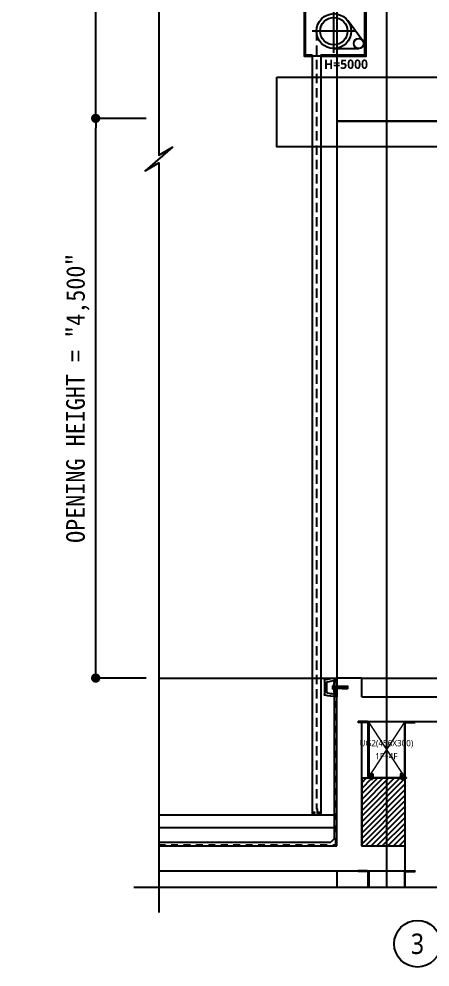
# Model space of a CAD drawing. Header units: millimetres. Extents: x 909 to 159266, y 137 to 21462.
# Drawn here: x 125755 to 129064, y 8173 to 15795 of the extents above; entities that cross this region are included whole.
import ezdxf
from ezdxf.enums import TextEntityAlignment as Align

# ---------------------------------------------------------------- set-up
doc = ezdxf.new("R2010")
doc.units = ezdxf.units.MM
doc.header["$LTSCALE"] = 50
doc.header["$MEASUREMENT"] = 0
for name, pattern in [('주단면도-1$0$AF_01_Xref_X열_SEC_REV_01$0$HID', [2.3, 1.5, -0.8]), ('주단면도-1$0$CEN', [62, 60, -1, 0, -1]), ('주단면도-1$0$HID', [2, 1.1, -0.9]), ('주단면도-1$0$주단면도-1$0$STD_CENTER', [66, 60, -2, 2, -2])]:
    doc.linetypes.add(name, pattern=pattern)
doc.layers.get('Defpoints').update_dxf_attribs({"color": 181})
for name, color, linetype in [('252', 252, 'Continuous'), ('DIM', 7, 'Continuous'), ('건축120130$0$MARK', 3, 'Continuous'), ('주단면도-1$0$A-30', 30, 'Continuous'), ('주단면도-1$0$A-CONC-LIN1', 2, 'Continuous'), ('주단면도-1$0$A-CONC-SOLD', 252, '주단면도-1$0$CEN'), ('주단면도-1$0$AF_01_Xref_X열_SEC_REV_01$0$DF', 7, 'Continuous'), ('주단면도-1$0$AF_01_Xref_X열_SEC_REV_01$0$EL3', 7, 'Continuous'), ('주단면도-1$0$AF_01_Xref_X열_SEC_REV_01$0$RUB', 6, 'Continuous'), ('주단면도-1$0$AF_01_Xref_X열_SEC_REV_01$0$STL', 7, 'Continuous'), ('주단면도-1$0$HID', 7, '주단면도-1$0$HID'), ('주단면도-1$0$주단면도-1$0$A-FIN-TYP1', 6, 'Continuous'), ('주단면도-1$0$주단면도-1$0$A-FLOR-GW', 6, 'Continuous'), ('주단면도-1$0$주단면도-1$0$A-ST-AXIS-CEN', 252, '주단면도-1$0$주단면도-1$0$STD_CENTER'), ('주단면도-1$0$주단면도-1$0$A-ST-CONC', 2, 'Continuous')]:
    doc.layers.add(name, color=color, linetype=linetype)
doc.layers.add('주단면도-1$0$A-CLXM-STL1', color=3, linetype='Continuous', lineweight=25)
doc.layers.add('주단면도-1$0$A-ELEV-LIN2', color=7, linetype='Continuous', lineweight=25)
doc.layers.add('주단면도-1$0$A-XXXX-NPLT', color=144, linetype='Continuous', lineweight=15, plot=False)
doc.styles.add('2020음성 1차', font='나눔고딕Bold.ttf')
doc.styles.add('돋움체', font='')
doc.styles.add('울릉도M', font='NanumGothic.ttf')
doc.styles.add('주단면도-1$0$AF_01_Xref_X열_SEC_REV_01$0$TEXT', font='')
doc.styles.add('주단면도-1$0$맑은고딕', font='')
doc.styles.get('돋움체').set_extended_font_data('DotumChe')
doc.styles.get('주단면도-1$0$AF_01_Xref_X열_SEC_REV_01$0$TEXT').set_extended_font_data('NanumGothic', bold=True)
doc.styles.get('주단면도-1$0$맑은고딕').set_extended_font_data('Malgun Gothic')
doc.dimstyles.new('류재성$0', dxfattribs={"dimscale": 50, "dimtxt": 3, "dimasz": 1.5, "dimexe": 0, "dimexo": 2, "dimgap": 1, "dimtad": 1, "dimdec": 0, "dimdsep": 46, "dimlunit": 6, "dimtxsty": '2020음성 1차', "dimblk1": 'DOT', "dimblk2": 'DOT', "dimsah": 1, "dimcen": 0.09, "dimclrt": 4, "dimadec": 0, "dimazin": 0, "dimtfac": 1, "dimtdec": 4, "dimtofl": 0, "dimtmove": 0, "dimatfit": 3, "dimldrblk": 'DOT', "dimfxl": 1, "dimtolj": 1, "dimtzin": 0, "dimarcsym": 0})

# ---------------------------------------------------------------- blocks, each defined once
blk = doc.blocks.new('주단면도-1$0$AF_01_Xref_X열_SEC_REV_01$0$SFSS_H4000')
at = {"layer": '주단면도-1$0$AF_01_Xref_X열_SEC_REV_01$0$STL', "color": 1, "ltscale": 0.5}
for p, q in [((240, 626.7), (240, 976.7)), ((415, 801.7), (65, 801.7))]:
    blk.add_line(p, q, dxfattribs=at)
at = {"layer": '주단면도-1$0$AF_01_Xref_X열_SEC_REV_01$0$STL', "color": 9, "ltscale": 0.5}
for p, q in [((472, 725.7), (352, 885.7)), ((240, 661.7), (440, 661.7))]:
    blk.add_line(p, q, dxfattribs=at)
at = {"layer": '주단면도-1$0$AF_01_Xref_X열_SEC_REV_01$0$STL', "color": 6}
blk.add_line((135, 600), (65, 600), dxfattribs=at)
at = {"layer": '주단면도-1$0$AF_01_Xref_X열_SEC_REV_01$0$STL', "color": 9}
for p, q in [((65, 600), (65, -5500)), ((135, 600), (135, -5500))]:
    blk.add_line(p, q, dxfattribs=at)
at = {"layer": '주단면도-1$0$AF_01_Xref_X열_SEC_REV_01$0$STL', "ltscale": 0.5}
for points in [[(135, 600), (500, 600), (500, 1000), (0, 1000), (0, 600), (65, 600)], [(135, 610), (490, 610), (490, 990), (10, 990), (10, 610), (65, 610)], [(65, 610), (65, 600)], [(135, 610), (135, 600)]]:
    blk.add_lwpolyline(points, dxfattribs=at)
at = {"layer": '주단면도-1$0$AF_01_Xref_X열_SEC_REV_01$0$STL', "linetype": '주단면도-1$0$AF_01_Xref_X열_SEC_REV_01$0$HID'}
blk.add_lwpolyline([(100, 801.7), (100, -5455), (106.9, -5455)], dxfattribs=at)
at = {"layer": '주단면도-1$0$AF_01_Xref_X열_SEC_REV_01$0$STL'}
blk.add_lwpolyline([(108.1, -5480), (108.1, -5455), (106.9, -5455), (106.9, -5481.2), (126.3, -5481.2), (126.3, -5498.8), (73.7, -5498.8), (73.7, -5481.2), (87.5, -5481.2), (87.5, -5480), (72.5, -5480), (72.5, -5500), (127.5, -5500), (127.5, -5480)], close=True, dxfattribs=at)
at = {"layer": '주단면도-1$0$AF_01_Xref_X열_SEC_REV_01$0$STL', "color": 6, "ltscale": 0.5}
for centre, radius in [((240, 801.7), 140), ((240, 801.7), 110), ((440, 701.7), 40)]:
    blk.add_circle(centre, radius, dxfattribs=at)
at = {"layer": 'Defpoints', "style": '주단면도-1$0$AF_01_Xref_X열_SEC_REV_01$0$TEXT'}
blk.add_text('H=5000', height=75, dxfattribs=at).set_placement((337.7, 535.4), align=Align.MIDDLE_CENTER)
blk = doc.blocks.new('주단면도-1$0$G$C174759FD')
at = {"layer": '주단면도-1$0$A-CLXM-STL1'}
for p, q in [((74.5, 463.2), (0, 463.2)), ((0, 457.2), (0, 463.2)), ((385.5, 463.2), (460, 463.2)), ((460, 457.2), (460, 463.2)), ((74.5, 457.2), (0, 457.2)), ((80, 24.7), (80, 451.7)), ((86, 451.7), (86, 24.7)), ((374, 451.7), (374, 24.7)), ((380, 24.7), (380, 451.7)), ((385.5, 457.2), (460, 457.2)), ((70, 13.2), (390, 13.2)), ((70, 7.2), (70, 13.2)), ((390, 7.2), (70, 7.2)), ((91.5, 19.2), (123.6, 19.2)), ((91.5, 13.2), (123.6, 13.2)), ((123.6, 19.2), (123.6, 13.2)), ((368.5, 19.2), (336.4, 19.2)), ((336.4, 19.2), (336.4, 13.2)), ((368.5, 13.2), (336.4, 13.2)), ((390, 7.2), (390, 13.2))]:
    blk.add_line(p, q, dxfattribs=at)
at = {"layer": '주단면도-1$0$A-CLXM-STL1', "color": 252}
for p, q in [((118.7, 21.6), (96.5, 21.6)), ((96.5, 19.2), (96.5, 21.6)), ((97, 7.2), (102.3, 0)), ((97.4, 21.6), (97.4, 43.8)), ((97.4, 43.8), (117.8, 43.8)), ((117.8, 32.7), (97.4, 32.7)), ((113.1, 48), (102.1, 48)), ((102.1, 43.8), (102.1, 48)), ((105, 0), (102.3, 7.2)), ((102.3, 0), (112.9, 0)), ((102.5, 43.8), (102.5, 21.6)), ((110.2, 0), (112.9, 7.2)), ((112.7, 43.8), (112.7, 21.6)), ((112.9, 0), (118.2, 7.2)), ((113.1, 43.8), (113.1, 48)), ((117.8, 43.8), (117.8, 21.6)), ((118.7, 19.3), (118.7, 21.6)), ((341.3, 21.6), (363.5, 21.6)), ((341.3, 19.3), (341.3, 21.6)), ((347.1, 0), (341.8, 7.2)), ((342.2, 43.8), (342.2, 21.6)), ((362.6, 43.8), (342.2, 43.8)), ((342.2, 32.7), (362.6, 32.7)), ((346.9, 48), (357.9, 48)), ((346.9, 43.8), (346.9, 48)), ((349.8, 0), (347.1, 7.2)), ((357.7, 0), (347.1, 0)), ((347.3, 43.8), (347.3, 21.6)), ((355, 0), (357.7, 7.2)), ((357.5, 43.8), (357.5, 21.6)), ((363, 7.2), (357.7, 0)), ((357.9, 43.8), (357.9, 48)), ((362.6, 21.6), (362.6, 43.8)), ((363.5, 19.2), (363.5, 21.6))]:
    blk.add_line(p, q, dxfattribs=at)
at = {"layer": '주단면도-1$0$A-CLXM-STL1'}
for centre, radius, start, end in [((74.5, 451.7), 11.5, 0, 90), ((385.5, 451.7), 11.5, 90, 180), ((74.5, 451.7), 5.54, 0, 90), ((385.5, 451.7), 5.54, 90, 180), ((91.5, 24.7), 11.5, 180, 270), ((91.5, 24.7), 5.54, 180, 270), ((368.5, 24.7), 5.54, 270, 0), ((368.5, 24.7), 11.5, 270, 0)]:
    blk.add_arc(centre, radius, start, end, dxfattribs=at)
at = {"layer": '주단면도-1$0$A-XXXX-NPLT'}
for p, q in [((80, 463.2), (380, 7.2)), ((80, 7.2), (380, 463.2))]:
    blk.add_line(p, q, dxfattribs=at)
blk.add_lwpolyline([(80, 7.2), (380, 7.2), (380, 463.2), (80, 463.2)], close=True, dxfattribs=at)
at = {"layer": '주단면도-1$0$A-XXXX-NPLT', "style": '주단면도-1$0$맑은고딕'}
for s, p in [('UG2(456X300)', (228.1, 285.1)), ('1F~4F', (228.1, 185.1))]:
    blk.add_text(s, height=50, dxfattribs=at).set_placement(p, align=Align.MIDDLE)
blk = doc.blocks.new('주단면도-1$0$AF_01_Xref_X열_SEC_REV_01$0$차량보호대(W100)')
at = {"layer": 'Defpoints'}
blk.add_line((0, 75), (0, -75), dxfattribs=at)
at = {"layer": '주단면도-1$0$AF_01_Xref_X열_SEC_REV_01$0$RUB', "color": 9}
for p, q in [((-85, 11.4), (-85, -11.4)), ((-42, 8.5), (-85, 11.4)), ((-42, 0), (-85, 2.9)), ((-42, 0), (-85, -2.9)), ((-42, 8.5), (35.3, 8.5)), ((22.3, 13), (35.3, 13)), ((35.3, 13), (35.3, -13)), ((-42, -8.5), (-85, -11.4)), ((-42, -8.5), (35.3, -8.5)), ((22.3, -13), (35.3, -13))]:
    blk.add_line(p, q, dxfattribs=at)
at = {"layer": '주단면도-1$0$AF_01_Xref_X열_SEC_REV_01$0$RUB', "color": 9, "linetype": '주단면도-1$0$AF_01_Xref_X열_SEC_REV_01$0$HID'}
for p, q in [((-85, 6.5), (20, 6.5)), ((-85, -6.5), (20, -6.5))]:
    blk.add_line(p, q, dxfattribs=at)
at = {"layer": '주단면도-1$0$AF_01_Xref_X열_SEC_REV_01$0$RUB'}
for p, q in [((20, -49.4), (20, 49.4)), ((80, -41), (80, 41)), ((80, 20), (100, 20)), ((100, 58.2), (100, -58.2)), ((80, -20), (100, -20))]:
    blk.add_line(p, q, dxfattribs=at)
blk.add_lwpolyline([(20, -40), (22.3, -40), (22.3, 40), (20, 40)], dxfattribs=at)
for centre, radius, start, end in [((-41.3, -652.9), 729, 79.14949, 86.75253), ((25, 49.4), 5, 81.78777, 180), ((-129, -1017.7), 1083.1, 79.09287, 81.78777), ((75, 41), 5, 0, 79.09287), ((95, 58.2), 5, 0, 79.14949), ((-41.3, 652.9), 729, 273.24747, 280.85051), ((25, -49.4), 5, 180, 278.21223), ((-129, 1017.7), 1083.1, 278.21223, 280.90713), ((75, -41), 5, 280.90713, 0), ((95, -58.2), 5, 280.85051, 0)]:
    blk.add_arc(centre, radius, start, end, dxfattribs=at)
blk = doc.blocks.new('주단면도-1$0$1231231231')
at = {"layer": '주단면도-1$0$A-30', "ltscale": 3}
for p, q in [((-255.7, -720.4), (-255.7, -745.4)), ((-255.7, -720.4), (-254.5, -720.4)), ((819.3, -744.2), (-255.7, -744.2)), ((820.5, -745.4), (-255.7, -745.4)), ((-254.5, -720.4), (-254.5, -744.2))]:
    blk.add_line(p, q, dxfattribs=at)
blk = doc.blocks.new('_Dot')
at = {"layer": 'DIM', "color": 0, "lineweight": -2}
blk.add_line((-0.5, 0), (-1, 0), dxfattribs=at)
at = {"layer": 'DIM', "color": 0, "const_width": 0.5}
blk.add_lwpolyline([(-0.25, 0, 1), (0.25, 0, 1)], format="xyb", close=True, dxfattribs=at)
blk = doc.blocks.new('*D5562')
at = {"layer": '252', "color": 0, "lineweight": -2}
for p, q in [((126780, 18595.8), (126373, 18595.8)), ((126373, 15070.8), (126373, 18520.8)), ((126780, 14995.8), (126373, 14995.8))]:
    blk.add_line(p, q, dxfattribs=at)
at = {"layer": 'Defpoints', "color": 0}
for p in [(126373, 18595.8), (126880, 18595.8), (126880, 14995.8)]:
    blk.add_point(p, dxfattribs=at)
at = {"layer": '252', "color": 0, "linetype": 'ByBlock', "lineweight": -2, "xscale": 75, "yscale": 75, "zscale": 75}
for p, rotation in [((126373, 18595.8), 90), ((126373, 14995.8), 270)]:
    blk.add_blockref('_Dot', p, dxfattribs=dict(at, rotation=rotation))
at = {"layer": '252', "color": 4, "insert": (126241.7, 16795.8), "char_height": 150, "attachment_point": 5, "rotation": 90, "style": '돋움체'}
blk.add_mtext('\\A1;HEAD ROOM = "VAR"', dxfattribs=at)
blk = doc.blocks.new('*D5563')
at = {"layer": '252', "color": 0, "lineweight": -2}
for p, q in [((126780, 14995.8), (126373, 14995.8)), ((126373, 10570.8), (126373, 14920.8)), ((126780, 10495.8), (126373, 10495.8))]:
    blk.add_line(p, q, dxfattribs=at)
at = {"layer": 'Defpoints', "color": 0}
for p in [(126373, 14995.8), (126880, 14995.8), (126880, 10495.8)]:
    blk.add_point(p, dxfattribs=at)
at = {"layer": '252', "color": 0, "linetype": 'ByBlock', "lineweight": -2, "xscale": 75, "yscale": 75, "zscale": 75}
for p, rotation in [((126373, 14995.8), 90), ((126373, 10495.8), 270)]:
    blk.add_blockref('_Dot', p, dxfattribs=dict(at, rotation=rotation))
at = {"layer": '252', "color": 4, "insert": (126229.6, 12745.8), "char_height": 150, "attachment_point": 5, "rotation": 90, "style": '돋움체'}
blk.add_mtext('\\A1;OPENING HEIGHT = "4,500"', dxfattribs=at)

msp = doc.modelspace()

# ---------------------------------------------------------------- hatches: boundary and pattern name
at = {"layer": '주단면도-1$0$A-CONC-SOLD'}
h = msp.add_hatch(dxfattribs=at)
h.set_pattern_fill('ANSI31', color=256, scale=10)
h.set_pattern_definition([(45, (-15049.175, -356844.155), (-22.4506403, 22.4506403), [])])
h.paths.add_polyline_path([(128864.3, 9689.8), (128514.3, 9689.8), (128514.3, 9145.8), (128864.3, 9145.8)])

# ---------------------------------------------------------------- linework, layer by layer
at = {"color": 2}
for points in [[(126880, 20726.7), (126880, 14700.3), (126989.9, 14764.9), (126770.1, 14574.2), (126880, 14638.8), (126880, 8612.4)], [(135214.2, 8812.4), (130977.8, 8812.4), (131042.5, 8702.4), (130851.7, 8922.3), (130916.4, 8812.4), (126680, 8812.4)]]:
    msp.add_lwpolyline(points, dxfattribs=at)
msp.add_lwpolyline([(127830, 15327.2), (129759.4, 15327.2), (129759.4, 14765.6), (127830, 14765.6)], close=True)
at = {"layer": '건축120130$0$MARK', "color": 4}
msp.add_circle((128962, 8359.8), 187.1, dxfattribs=at)
at = {"layer": '주단면도-1$0$A-CLXM-STL1'}
for p, q in [((128558.8, 8945.8), (128484.3, 8945.8)), ((128484.3, 8939.8), (128484.3, 8945.8)), ((128558.8, 8939.8), (128484.3, 8939.8)), ((128564.3, 8812.4), (128564.3, 8934.3)), ((128570.3, 8934.3), (128570.3, 8812.4)), ((128858.3, 8934.3), (128858.3, 8812.4)), ((128864.3, 8812.4), (128864.3, 8934.3)), ((128869.8, 8945.8), (128944.3, 8945.8)), ((128869.8, 8939.8), (128944.3, 8939.8)), ((128944.3, 8939.8), (128944.3, 8945.8))]:
    msp.add_line(p, q, dxfattribs=at)
for centre, radius, start, end in [((128558.8, 8934.3), 11.5, 0, 90), ((128558.8, 8934.3), 5.54, 0, 90), ((128869.8, 8934.3), 11.5, 90, 180), ((128869.8, 8934.3), 5.54, 90, 180)]:
    msp.add_arc(centre, radius, start, end, dxfattribs=at)
at = {"layer": '주단면도-1$0$A-CONC-LIN1'}
msp.add_lwpolyline([(128864.3, 9689.8), (128514.3, 9689.8), (128514.3, 9145.8), (128864.3, 9145.8)], close=True, dxfattribs=at)
at = {"layer": '주단면도-1$0$A-ELEV-LIN2'}
for p, q in [((128314.2, 20145.8), (128314.2, 10495.8)), ((128314.2, 8945.8), (128314.2, 8812.4))]:
    msp.add_line(p, q, dxfattribs=at)
at = {"layer": '주단면도-1$0$A-XXXX-NPLT'}
msp.add_lwpolyline([(128864.3, 8812.4), (128864.3, 8945.8), (128564.3, 8945.8), (128564.3, 8812.4)], dxfattribs=at)
at = {"layer": '주단면도-1$0$HID', "color": 8}
for p, q in [((128304.3, 9155.8), (128304.3, 10495.8)), ((126880, 9155.8), (128304.3, 9155.8))]:
    msp.add_line(p, q, dxfattribs=at)
at = {"layer": '주단면도-1$0$주단면도-1$0$A-FIN-TYP1'}
for p, q in [((128294.3, 9205.8), (128294.3, 10495.8)), ((128294.3, 10495.8), (128314.3, 10495.8)), ((126880, 9175.8), (128264.3, 9175.8)), ((128294.3, 9205.8), (128264.3, 9175.8))]:
    msp.add_line(p, q, dxfattribs=at)
for points in [[(128514.3, 10495.8), (135014.2, 10495.8)], [(126880, 9395.8), (128294.3, 9395.8)], [(126880, 9295.8), (128294.3, 9295.8)]]:
    msp.add_lwpolyline(points, dxfattribs=at)
at = {"layer": '주단면도-1$0$주단면도-1$0$A-FLOR-GW'}
msp.add_line((128114.3, 15495.8), (128114.3, 13595.8), dxfattribs=at)
at = {"layer": '주단면도-1$0$주단면도-1$0$A-ST-AXIS-CEN', "color": 1, "linetype": 'Continuous'}
for p, q in [((128714.3, 20526.7), (128714.3, 8812.4)), ((126880, 10495.8), (128314.3, 10495.8)), ((128514.3, 10495.8), (135014.2, 10495.8))]:
    msp.add_line(p, q, dxfattribs=at)
at = {"layer": '주단면도-1$0$주단면도-1$0$A-ST-CONC'}
for p, q in [((128314.3, 9145.8), (128314.3, 10495.8)), ((128514.3, 10495.8), (128314.3, 10495.8)), ((128514.3, 10345.8), (128514.3, 10495.8)), ((128514.3, 10345.8), (135014.2, 10345.8)), ((128514.3, 9145.8), (128514.3, 10145.8)), ((128514.3, 10145.8), (135014.2, 10145.8)), ((128864.3, 9145.8), (128864.3, 9695.8)), ((126880, 9145.8), (128314.3, 9145.8)), ((128514.3, 9145.8), (128864.3, 9145.8)), ((128864.3, 8945.8), (128864.3, 9145.8)), ((126880, 8945.8), (128864.3, 8945.8))]:
    msp.add_line(p, q, dxfattribs=at)

# ---------------------------------------------------------------- block references
for name, p in [('주단면도-1$0$1231231231', (128568.7, 15716.2)), ('주단면도-1$0$G$C174759FD', (128484.3, 9682.6))]:
    msp.add_blockref(name, p)
at = {"layer": '주단면도-1$0$AF_01_Xref_X열_SEC_REV_01$0$DF'}
msp.add_blockref('주단면도-1$0$AF_01_Xref_X열_SEC_REV_01$0$SFSS_H4000', (128049.3, 14895.8), dxfattribs=at)
at = {"layer": '주단면도-1$0$AF_01_Xref_X열_SEC_REV_01$0$EL3', "xscale": -1}
msp.add_blockref('주단면도-1$0$AF_01_Xref_X열_SEC_REV_01$0$차량보호대(W100)', (128314.3, 10420.8), dxfattribs=at)

# ---------------------------------------------------------------- texts
at = {"layer": '건축120130$0$MARK', "color": 0, "style": '울릉도M', "width": 0.875}
msp.add_text('3', height=163.7, dxfattribs=at).set_placement((128962, 8359.8), align=Align.MIDDLE)

# ---------------------------------------------------------------- dimensions: what is measured, and where the dimension line sits
at = {"layer": '252', "color": 0}
for base, p1, p2, text, picture, middle in [((126373, 18595.8), (126880, 14995.8), (126880, 18595.8), 'HEAD ROOM = "VAR"', '*D5562', (126241.7, 16795.8)), ((126373, 14995.8), (126880, 10495.8), (126880, 14995.8), 'OPENING HEIGHT = "<>"', '*D5563', (126229.6, 12745.8))]:
    dim = msp.add_linear_dim(base=base, p1=p1, p2=p2, angle=90, text=text, dimstyle='류재성$0', override={"dimtxsty": '돋움체'}, dxfattribs=at)
    dim.commit()
    dim.dimension.update_dxf_attribs({"geometry": picture, "text_midpoint": middle})

doc.saveas('drawing.dxf')
